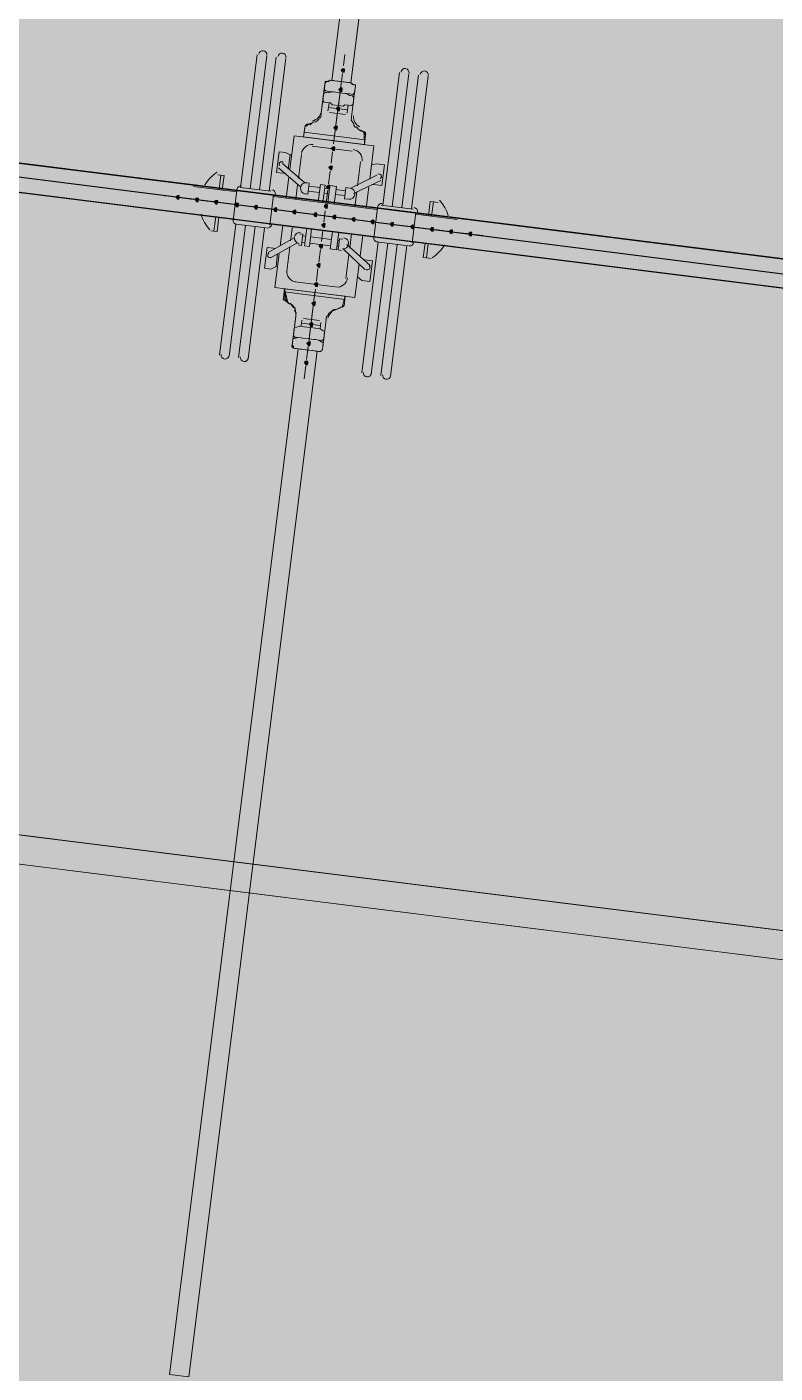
# Model space of a CAD drawing. Header units: metres. Extents: x -4 to 509425, y 7549 to 4732445.
# Drawn here: x 476023.2 to 476027.13, y 4719754.92 to 4719761.99 of the extents above; entities that cross this region are included whole.
import ezdxf

# ---------------------------------------------------------------- set-up
doc = ezdxf.new("R2010")
doc.units = ezdxf.units.M
doc.header["$LTSCALE"] = 0.01
doc.header["$MEASUREMENT"] = 0
doc.layers.get('0').update_dxf_attribs({"lineweight": 0})
doc.layers.add('_SUBESTACIÓN', color=1, linetype='Continuous')
doc.layers.add('SUBESTACION LA VID', color=253, linetype='Continuous')

# ---------------------------------------------------------------- blocks, each defined once
blk = doc.blocks.new('A$Cfff6051d')
at = {"layer": 'SUBESTACION LA VID', "transparency": 33554687}
h = blk.add_hatch(color=256, dxfattribs=at)
h.dxf.hatch_style = 2
h.paths.add_polyline_path([(476024.8641, 4719761.7641), (476024.8652, 4719761.7725), (476024.8568, 4719761.7736), (476024.8473, 4719761.7662), (476024.8547, 4719761.7568), (476024.8631, 4719761.7557)])
h = blk.add_hatch(color=256, dxfattribs=at)
h.dxf.hatch_style = 2
h.paths.add_polyline_path([(476024.8515, 4719761.6633), (476024.8525, 4719761.6717), (476024.8441, 4719761.6728), (476024.8347, 4719761.6654), (476024.842, 4719761.656), (476024.8504, 4719761.6549)])
h = blk.add_hatch(color=256, dxfattribs=at)
h.dxf.hatch_style = 2
h.paths.add_polyline_path([(476024.8388, 4719761.5625), (476024.8399, 4719761.5709), (476024.8315, 4719761.572), (476024.822, 4719761.5646), (476024.8294, 4719761.5552), (476024.8378, 4719761.5541)])
h = blk.add_hatch(color=256, dxfattribs=at)
h.dxf.hatch_style = 2
h.paths.add_polyline_path([(476024.8262, 4719761.4617), (476024.8273, 4719761.4701), (476024.8189, 4719761.4712), (476024.8094, 4719761.4638), (476024.8168, 4719761.4544), (476024.8252, 4719761.4533)])
h = blk.add_hatch(color=256, dxfattribs=at)
h.dxf.hatch_style = 2
h.paths.add_polyline_path([(476024.8125, 4719761.3525), (476024.8136, 4719761.3609), (476024.8052, 4719761.362), (476024.7957, 4719761.3546), (476024.8031, 4719761.3452), (476024.8115, 4719761.3441)])
h = blk.add_hatch(color=256, dxfattribs=at)
h.dxf.hatch_style = 2
h.paths.add_polyline_path([(476024.7999, 4719761.2517), (476024.8009, 4719761.2601), (476024.7925, 4719761.2612), (476024.7831, 4719761.2538), (476024.7904, 4719761.2444), (476024.7988, 4719761.2433)])
h = blk.add_hatch(color=256, dxfattribs=at)
h.dxf.hatch_style = 2
h.paths.add_polyline_path([(476024.7872, 4719761.1509), (476024.7883, 4719761.1593), (476024.7799, 4719761.1604), (476024.7704, 4719761.153), (476024.7778, 4719761.1436), (476024.7862, 4719761.1425)])
h = blk.add_hatch(color=256, dxfattribs=at)
h.dxf.hatch_style = 2
h.paths.add_polyline_path([(476023.9955, 4719761.0966), (476023.9965, 4719761.105), (476023.9881, 4719761.106), (476023.9787, 4719761.0987), (476023.986, 4719761.0892), (476023.9944, 4719761.0882)])
h = blk.add_hatch(color=256, dxfattribs=at)
h.dxf.hatch_style = 2
h.paths.add_polyline_path([(476024.0963, 4719761.084), (476024.0973, 4719761.0924), (476024.0889, 4719761.0934), (476024.0795, 4719761.0861), (476024.0868, 4719761.0766), (476024.0952, 4719761.0756)])
h = blk.add_hatch(color=256, dxfattribs=at)
h.dxf.hatch_style = 2
h.paths.add_polyline_path([(476024.1971, 4719761.0713), (476024.1981, 4719761.0797), (476024.1897, 4719761.0808), (476024.1803, 4719761.0734), (476024.1876, 4719761.064), (476024.196, 4719761.0629)])
h = blk.add_hatch(color=256, dxfattribs=at)
h.dxf.hatch_style = 2
h.paths.add_polyline_path([(476024.3063, 4719761.0576), (476024.3073, 4719761.066), (476024.2989, 4719761.0671), (476024.2895, 4719761.0597), (476024.2968, 4719761.0503), (476024.3052, 4719761.0492)])
h = blk.add_hatch(color=256, dxfattribs=at)
h.dxf.hatch_style = 2
h.paths.add_polyline_path([(476024.7746, 4719761.0501), (476024.7757, 4719761.0585), (476024.7673, 4719761.0596), (476024.7578, 4719761.0522), (476024.7651, 4719761.0428), (476024.7735, 4719761.0417)])
h = blk.add_hatch(color=256, dxfattribs=at)
h.dxf.hatch_style = 2
h.paths.add_polyline_path([(476024.4071, 4719761.045), (476024.4081, 4719761.0534), (476024.3997, 4719761.0544), (476024.3903, 4719761.0471), (476024.3976, 4719761.0376), (476024.406, 4719761.0366)])
h = blk.add_hatch(color=256, dxfattribs=at)
h.dxf.hatch_style = 2
h.paths.add_polyline_path([(476024.5079, 4719761.0323), (476024.5089, 4719761.0407), (476024.5005, 4719761.0418), (476024.4911, 4719761.0345), (476024.4984, 4719761.025), (476024.5068, 4719761.0239)])
h = blk.add_hatch(color=256, dxfattribs=at)
h.dxf.hatch_style = 2
h.paths.add_polyline_path([(476024.6087, 4719761.0197), (476024.6097, 4719761.0281), (476024.6013, 4719761.0292), (476024.5919, 4719761.0218), (476024.5992, 4719761.0124), (476024.6076, 4719761.0113)])
h = blk.add_hatch(color=256, dxfattribs=at)
h.dxf.hatch_style = 2
h.paths.add_polyline_path([(476024.7179, 4719761.006), (476024.7189, 4719761.0144), (476024.7105, 4719761.0155), (476024.7011, 4719761.0081), (476024.7084, 4719760.9987), (476024.7168, 4719760.9976)])
h = blk.add_hatch(color=256, dxfattribs=at)
h.dxf.hatch_style = 2
h.paths.add_polyline_path([(476024.8187, 4719760.9934), (476024.8197, 4719761.0018), (476024.8113, 4719761.0028), (476024.8019, 4719760.9955), (476024.8092, 4719760.986), (476024.8176, 4719760.985)])
h = blk.add_hatch(color=256, dxfattribs=at)
h.dxf.hatch_style = 2
h.paths.add_polyline_path([(476024.9195, 4719760.9807), (476024.9205, 4719760.9891), (476024.9121, 4719760.9902), (476024.9027, 4719760.9829), (476024.91, 4719760.9734), (476024.9184, 4719760.9723)])
h = blk.add_hatch(color=256, dxfattribs=at)
h.dxf.hatch_style = 2
h.paths.add_polyline_path([(476024.762, 4719760.9493), (476024.763, 4719760.9577), (476024.7546, 4719760.9588), (476024.7452, 4719760.9514), (476024.7525, 4719760.942), (476024.7609, 4719760.9409)])
h = blk.add_hatch(color=256, dxfattribs=at)
h.dxf.hatch_style = 2
h.paths.add_polyline_path([(476025.0203, 4719760.9681), (476025.0213, 4719760.9765), (476025.0129, 4719760.9776), (476025.0035, 4719760.9702), (476025.0108, 4719760.9608), (476025.0192, 4719760.9597)])
h = blk.add_hatch(color=256, dxfattribs=at)
h.dxf.hatch_style = 2
h.paths.add_polyline_path([(476025.1211, 4719760.9555), (476025.1222, 4719760.9639), (476025.1138, 4719760.9649), (476025.1043, 4719760.9576), (476025.1116, 4719760.9481), (476025.12, 4719760.9471)])
h = blk.add_hatch(color=256, dxfattribs=at)
h.dxf.hatch_style = 2
h.paths.add_polyline_path([(476025.2303, 4719760.9418), (476025.2314, 4719760.9502), (476025.223, 4719760.9512), (476025.2135, 4719760.9439), (476025.2209, 4719760.9344), (476025.2293, 4719760.9334)])
h = blk.add_hatch(color=256, dxfattribs=at)
h.dxf.hatch_style = 2
h.paths.add_polyline_path([(476025.3311, 4719760.9291), (476025.3322, 4719760.9375), (476025.3238, 4719760.9386), (476025.3143, 4719760.9312), (476025.3217, 4719760.9218), (476025.3301, 4719760.9207)])
h = blk.add_hatch(color=256, dxfattribs=at)
h.dxf.hatch_style = 2
h.paths.add_polyline_path([(476025.4319, 4719760.9165), (476025.433, 4719760.9249), (476025.4246, 4719760.926), (476025.4151, 4719760.9186), (476025.4225, 4719760.9092), (476025.4309, 4719760.9081)])
h = blk.add_hatch(color=256, dxfattribs=at)
h.dxf.hatch_style = 2
h.paths.add_polyline_path([(476024.7483, 4719760.8401), (476024.7493, 4719760.8485), (476024.7409, 4719760.8496), (476024.7315, 4719760.8422), (476024.7388, 4719760.8327), (476024.7472, 4719760.8317)])
h = blk.add_hatch(color=256, dxfattribs=at)
h.dxf.hatch_style = 2
h.paths.add_polyline_path([(476025.5327, 4719760.9039), (476025.5338, 4719760.9123), (476025.5254, 4719760.9133), (476025.5159, 4719760.906), (476025.5233, 4719760.8965), (476025.5317, 4719760.8955)])
h = blk.add_hatch(color=256, dxfattribs=at)
h.dxf.hatch_style = 2
h.paths.add_polyline_path([(476024.7356, 4719760.7393), (476024.7367, 4719760.7477), (476024.7283, 4719760.7487), (476024.7188, 4719760.7414), (476024.7262, 4719760.7319), (476024.7346, 4719760.7309)])
h = blk.add_hatch(color=256, dxfattribs=at)
h.dxf.hatch_style = 2
h.paths.add_polyline_path([(476024.723, 4719760.6385), (476024.7241, 4719760.6469), (476024.7157, 4719760.6479), (476024.7062, 4719760.6406), (476024.7135, 4719760.6311), (476024.7219, 4719760.6301)])
h = blk.add_hatch(color=256, dxfattribs=at)
h.dxf.hatch_style = 2
h.paths.add_polyline_path([(476024.7104, 4719760.5377), (476024.7114, 4719760.5461), (476024.703, 4719760.5471), (476024.6936, 4719760.5398), (476024.7009, 4719760.5303), (476024.7093, 4719760.5293)])
h = blk.add_hatch(color=256, dxfattribs=at)
h.dxf.hatch_style = 2
h.paths.add_polyline_path([(476024.6967, 4719760.4285), (476024.6977, 4719760.4369), (476024.6893, 4719760.4379), (476024.6799, 4719760.4306), (476024.6872, 4719760.4211), (476024.6956, 4719760.4201)])
h = blk.add_hatch(color=256, dxfattribs=at)
h.dxf.hatch_style = 2
h.paths.add_polyline_path([(476024.684, 4719760.3277), (476024.6851, 4719760.3361), (476024.6767, 4719760.3371), (476024.6672, 4719760.3298), (476024.6746, 4719760.3203), (476024.683, 4719760.3193)])
h = blk.add_hatch(color=256, dxfattribs=at)
h.dxf.hatch_style = 2
h.paths.add_polyline_path([(476024.6714, 4719760.2269), (476024.6724, 4719760.2353), (476024.664, 4719760.2363), (476024.6546, 4719760.229), (476024.6619, 4719760.2195), (476024.6703, 4719760.2185)])
at = {"layer": 'SUBESTACION LA VID', "lineweight": 15}
for p, q in [((476025.5299, 4719767.5509), (476024.7979, 4719761.7127)), ((476025.6307, 4719767.5383), (476024.8988, 4719761.7001)), ((476072.6429, 4719755.0745), (475976.8959, 4719767.0782)), ((476072.6239, 4719754.9233), (475976.8769, 4719766.927)), ((476072.2069, 4719751.5967), (475976.9555, 4719763.5384)), ((476072.1879, 4719751.4455), (475976.9365, 4719763.3871)), ((476024.4053, 4719761.8473), (476024.3179, 4719761.15)), ((476024.3683, 4719761.1437), (476024.4557, 4719761.8409)), ((476024.8663, 4719761.8492), (476024.8589, 4719761.7904)), ((476024.5061, 4719761.8346), (476024.4187, 4719761.1374)), ((476024.4691, 4719761.1311), (476024.5565, 4719761.8283)), ((476024.8536, 4719761.7484), (476024.8452, 4719761.6812)), ((476025.0655, 4719761.0563), (476025.1529, 4719761.7535)), ((476025.2033, 4719761.7472), (476025.1159, 4719761.05)), ((476025.1663, 4719761.0437), (476025.2537, 4719761.7409)), ((476025.3041, 4719761.7346), (476025.2167, 4719761.0373)), ((476024.7601, 4719761.6833), (476024.7528, 4719761.6245)), ((476024.841, 4719761.6476), (476024.8326, 4719761.5804)), ((476024.9124, 4719761.6045), (476024.9197, 4719761.6633)), ((476024.7422, 4719761.5405), (476024.7528, 4719761.6245)), ((476024.7779, 4719761.5531), (476024.78, 4719761.5699)), ((476024.8808, 4719761.5573), (476024.8787, 4719761.5405)), ((476024.9124, 4719761.6045), (476024.9018, 4719761.5205)), ((476024.6666, 4719761.4817), (476024.6929, 4719761.487)), ((476024.8693, 4719761.5331), (476024.7853, 4719761.5436)), ((476024.7863, 4719761.552), (476024.7863, 4719761.552)), ((476024.8283, 4719761.5468), (476024.8199, 4719761.4796)), ((476024.8703, 4719761.5415), (476024.8703, 4719761.5415)), ((476024.5773, 4719761.2455), (476024.5994, 4719761.4219)), ((476025.0194, 4719761.3692), (476024.5994, 4719761.4219)), ((476024.9721, 4719761.4008), (476024.6529, 4719761.4408)), ((476024.8146, 4719761.4376), (476024.8073, 4719761.3788)), ((476024.9365, 4719761.4564), (476024.9606, 4719761.4449)), ((476024.9049, 4719761.3409), (476024.6949, 4719761.3673)), ((476024.9973, 4719761.1928), (476025.0194, 4719761.3692)), ((476024.5384, 4719761.276), (476024.6539, 4719761.1762)), ((476024.6224, 4719761.1972), (476024.6382, 4719761.3232)), ((476024.802, 4719761.3368), (476024.7946, 4719761.278)), ((476024.9332, 4719761.1582), (476024.949, 4719761.2842)), ((476024.1982, 4719761.2162), (476024.215, 4719761.2141)), ((476024.5185, 4719761.2529), (476024.6339, 4719761.1531)), ((476024.5583, 4719761.0943), (476024.572, 4719761.2035)), ((476024.7894, 4719761.236), (476024.7809, 4719761.1688)), ((476025.034, 4719761.2138), (476024.8975, 4719761.1456)), ((476024.2979, 4719761.1269), (476024.0711, 4719761.1554)), ((476024.2789, 4719760.9757), (476024.2989, 4719761.1353)), ((476024.4775, 4719761.13), (476024.3179, 4719761.15)), ((476024.6087, 4719761.088), (476024.6182, 4719761.1636)), ((476024.7326, 4719761.1236), (476024.6738, 4719761.131)), ((476024.7358, 4719761.1488), (476024.677, 4719761.1562)), ((476024.7263, 4719761.0732), (476024.7379, 4719761.1656)), ((476024.7631, 4719761.1625), (476024.7379, 4719761.1656)), ((476024.7515, 4719761.0701), (476024.7631, 4719761.1625)), ((476024.7862, 4719761.1425), (476024.761, 4719761.1457)), ((476024.7767, 4719761.1352), (476024.7683, 4719761.068)), ((476024.7767, 4719761.0669), (476024.7883, 4719761.1593)), ((476024.8219, 4719761.1551), (476024.7883, 4719761.1593)), ((476024.8103, 4719761.0627), (476024.8219, 4719761.1551)), ((476024.8702, 4719761.132), (476024.8198, 4719761.1383)), ((476024.8891, 4719761.1467), (476024.8723, 4719761.1488)), ((476025.0561, 4719761.1855), (476024.9111, 4719761.1183)), ((476024.9783, 4719761.0416), (476024.992, 4719761.1508)), ((476023.9703, 4719761.0997), (476023.9198, 4719761.1061)), ((476024.0711, 4719761.0871), (476024.0039, 4719761.0955)), ((476024.1719, 4719761.0745), (476024.1131, 4719761.0818)), ((476024.2727, 4719761.0618), (476024.2139, 4719761.0692)), ((476024.4922, 4719761.1111), (476024.4721, 4719760.9515)), ((476025.0371, 4719761.0343), (476024.4911, 4719761.1027)), ((476024.783, 4719761.1173), (476024.7578, 4719761.1205)), ((476024.867, 4719761.1068), (476024.8166, 4719761.1131)), ((476024.9195, 4719761.049), (476024.929, 4719761.1246)), ((476025.3574, 4719761.0709), (476025.3322, 4719761.0741)), ((476024.28, 4719760.9841), (476024.0532, 4719761.0126)), ((476024.1949, 4719760.918), (476024.2044, 4719760.9936)), ((476024.3735, 4719761.0492), (476024.3147, 4719761.0566)), ((476024.4827, 4719761.0355), (476024.4155, 4719761.0439)), ((476024.5835, 4719761.0229), (476024.5163, 4719761.0313)), ((476024.6843, 4719761.0102), (476024.6255, 4719761.0176)), ((476024.7851, 4719760.9976), (476024.7263, 4719761.005)), ((476024.763, 4719761.026), (476024.7557, 4719760.9672)), ((476024.8943, 4719760.9839), (476024.8271, 4719760.9923)), ((476025.0382, 4719761.0427), (476025.0182, 4719760.883)), ((476025.0571, 4719761.0574), (476025.2251, 4719761.0363)), ((476025.2198, 4719760.8578), (476025.2398, 4719761.0174)), ((476025.2387, 4719761.009), (476025.4571, 4719760.9816)), ((476024.1781, 4719760.9201), (476024.1613, 4719760.9222)), ((476024.2073, 4719760.268), (476024.2936, 4719760.9568)), ((476024.344, 4719760.9505), (476024.2577, 4719760.2617)), ((476024.4532, 4719760.9368), (476024.2936, 4719760.9568)), ((476024.3081, 4719760.2554), (476024.3944, 4719760.9442)), ((476024.4448, 4719760.9379), (476024.3585, 4719760.249)), ((476025.0192, 4719760.8914), (476024.4732, 4719760.9599)), ((476024.5267, 4719760.8423), (476024.5404, 4719760.9515)), ((476024.5813, 4719760.8696), (476024.5908, 4719760.9452)), ((476024.6664, 4719760.9357), (476024.6548, 4719760.8433)), ((476024.6916, 4719760.9325), (476024.68, 4719760.8401)), ((476024.7504, 4719760.9251), (476024.743, 4719760.8664)), ((476024.8008, 4719760.9188), (476024.7892, 4719760.8264)), ((476024.9951, 4719760.9713), (476024.9279, 4719760.9797)), ((476025.0959, 4719760.9586), (476025.0371, 4719760.966)), ((476025.1967, 4719760.946), (476025.1379, 4719760.9534)), ((476025.3059, 4719760.9323), (476025.2387, 4719760.9407)), ((476025.4067, 4719760.9197), (476025.3395, 4719760.9281)), ((476024.4626, 4719760.8076), (476024.6002, 4719760.8843)), ((476024.4763, 4719760.7803), (476024.6139, 4719760.8569)), ((476024.6569, 4719760.8601), (476024.6401, 4719760.8622)), ((476024.6611, 4719760.8937), (476024.6443, 4719760.8958)), ((476024.7913, 4719760.8432), (476024.6821, 4719760.8569)), ((476024.7955, 4719760.8768), (476024.6863, 4719760.8905)), ((476024.8344, 4719760.9146), (476024.8228, 4719760.8222)), ((476024.8375, 4719760.8716), (476024.8291, 4719760.8726)), ((476025.0003, 4719760.7402), (476024.8774, 4719760.8495)), ((476024.8921, 4719760.8306), (476024.9016, 4719760.9062)), ((476024.9467, 4719760.7896), (476024.9604, 4719760.8988)), ((476025.0413, 4719760.8631), (476024.9549, 4719760.1743)), ((476025.0053, 4719760.1679), (476025.0917, 4719760.8568)), ((476025.0329, 4719760.8641), (476025.2009, 4719760.8431)), ((476025.1421, 4719760.8505), (476025.0557, 4719760.1616)), ((476025.2208, 4719760.8662), (476025.4392, 4719760.8388)), ((476025.2785, 4719760.7821), (476025.288, 4719760.8577)), ((476025.5075, 4719760.907), (476025.4403, 4719760.9154)), ((476025.5915, 4719760.8965), (476025.5495, 4719760.9018)), ((476024.4993, 4719760.6239), (476024.5214, 4719760.8003)), ((476024.5613, 4719760.71), (476024.5771, 4719760.836)), ((476024.68, 4719760.8401), (476024.6548, 4719760.8433)), ((476024.7378, 4719760.8243), (476024.7293, 4719760.7571)), ((476024.8228, 4719760.8222), (476024.7892, 4719760.8264)), ((476024.8333, 4719760.838), (476024.8249, 4719760.839)), ((476024.848, 4719760.8191), (476024.8312, 4719760.8212)), ((476024.9719, 4719760.7182), (476024.8575, 4719760.8264)), ((476024.8721, 4719760.671), (476024.8879, 4719760.797)), ((476025.1061, 4719760.1553), (476025.1925, 4719760.8441)), ((476025.2954, 4719760.78), (476025.3206, 4719760.7769)), ((476024.7251, 4719760.7235), (476024.7167, 4719760.6563)), ((476024.9193, 4719760.5712), (476024.9415, 4719760.7476)), ((476024.8154, 4719760.6269), (476024.6054, 4719760.6532)), ((476024.9193, 4719760.5712), (476024.4993, 4719760.6239)), ((476024.8668, 4719760.5607), (476024.5476, 4719760.6007)), ((476024.7114, 4719760.6143), (476024.7041, 4719760.5555)), ((476024.5508, 4719760.5577), (476024.5738, 4719760.5377)), ((476024.6988, 4719760.5135), (476024.6914, 4719760.4547)), ((476024.8175, 4719760.5072), (476024.8448, 4719760.5208)), ((476024.6085, 4719760.4737), (476024.5979, 4719760.3897)), ((476024.64, 4719760.4527), (476024.6379, 4719760.4359)), ((476024.6484, 4719760.4516), (476024.6484, 4719760.4516)), ((476024.7334, 4719760.4495), (476024.6494, 4719760.46)), ((476024.7324, 4719760.4411), (476024.7324, 4719760.4411)), ((476024.7387, 4719760.4232), (476024.7408, 4719760.44)), ((476024.7576, 4719760.3697), (476024.7681, 4719760.4537)), ((476024.5906, 4719760.3309), (476024.5979, 4719760.3897)), ((476024.6862, 4719760.4127), (476024.6788, 4719760.3539)), ((476024.7576, 4719760.3697), (476024.7502, 4719760.3109)), ((476024.621, 4719760.3014), (476023.9449, 4719754.9084)), ((476024.7218, 4719760.2888), (476024.0457, 4719754.8958)), ((476024.6735, 4719760.3119), (476024.6651, 4719760.2447)), ((476024.6609, 4719760.2111), (476024.6525, 4719760.1439))]:
    blk.add_line(p, q, dxfattribs=at)
at = {"layer": 'SUBESTACION LA VID', "lineweight": 0}
for p, q in [((476024.969, 4719761.3756), (476024.968, 4719761.4354)), ((476024.8689, 4719760.5775), (476024.8542, 4719760.5282)), ((476024.621, 4719760.3014), (476024.7218, 4719760.2888))]:
    blk.add_line(p, q, dxfattribs=at)
at = {"layer": 'SUBESTACION LA VID', "lineweight": 15}
for points in [[(476025.5299, 4719767.5509), (476025.6307, 4719767.5383), (476024.8988, 4719761.7001), (476024.7979, 4719761.7127), (476025.5299, 4719767.5509)], [(476072.6239, 4719754.9233), (476072.6429, 4719755.0745), (475976.8959, 4719767.0782), (475976.8769, 4719766.927), (476072.6239, 4719754.9233)], [(476072.1879, 4719751.4455), (476072.2069, 4719751.5967), (475976.9555, 4719763.5384), (475976.9365, 4719763.3871), (476072.1879, 4719751.4455)], [(476024.6561, 4719761.466), (476024.6498, 4719761.4156), (476024.8094, 4719761.3956), (476024.8483, 4719761.7064), (476024.8147, 4719761.7106), (476024.7979, 4719761.7127), (476024.7895, 4719761.7138), (476024.7801, 4719761.7064), (476024.7717, 4719761.7075), (476024.7622, 4719761.7001), (476024.7612, 4719761.6917), (476024.7601, 4719761.6833), (476024.7528, 4719761.6245), (476024.7422, 4719761.5405), (476024.7412, 4719761.5321), (476024.7401, 4719761.5237), (476024.7391, 4719761.5153), (476024.7307, 4719761.5164), (476024.7296, 4719761.508), (476024.7202, 4719761.5006), (476024.7107, 4719761.4933), (476024.7023, 4719761.4943), (476024.6929, 4719761.487), (476024.6834, 4719761.4796), (476024.6666, 4719761.4817), (476024.6571, 4719761.4744), (476024.6561, 4719761.466)], [(476024.7601, 4719761.6833), (476024.7591, 4719761.6749), (476024.758, 4719761.6665), (476024.7654, 4719761.6571), (476024.7822, 4719761.655), (476024.799, 4719761.6528), (476024.8074, 4719761.6518), (476024.841, 4719761.6476), (476024.8662, 4719761.6444), (476024.8746, 4719761.6434), (476024.8914, 4719761.6413), (476024.9082, 4719761.6392), (476024.9176, 4719761.6465), (476024.9187, 4719761.6549), (476024.9197, 4719761.6633), (476024.9208, 4719761.6717), (476024.9218, 4719761.6801), (476024.9229, 4719761.6885), (476024.9145, 4719761.6896), (476024.8988, 4719761.7001), (476024.882, 4719761.7022), (476024.8736, 4719761.7032), (476024.8483, 4719761.7064), (476024.8147, 4719761.7106), (476024.8063, 4719761.7116), (476024.7895, 4719761.7138), (476024.7717, 4719761.7075), (476024.7633, 4719761.7085), (476024.7622, 4719761.7001), (476024.7612, 4719761.6917), (476024.7601, 4719761.6833)], [(476024.9753, 4719761.426), (476024.969, 4719761.3756), (476024.8094, 4719761.3956), (476024.8483, 4719761.7064), (476024.8736, 4719761.7032), (476024.882, 4719761.7022), (476024.8904, 4719761.7011), (476024.8988, 4719761.7001), (476024.9061, 4719761.6906), (476024.9145, 4719761.6896), (476024.9229, 4719761.6885), (476024.9218, 4719761.6801), (476024.9208, 4719761.6717), (476024.9197, 4719761.6633), (476024.9124, 4719761.6045), (476024.9018, 4719761.5205), (476024.9008, 4719761.5121), (476024.8997, 4719761.5037), (476024.9071, 4719761.4942), (476024.9144, 4719761.4848), (476024.9134, 4719761.4764), (476024.9207, 4719761.4669), (476024.9291, 4719761.4659), (476024.9365, 4719761.4564), (476024.9522, 4719761.4459), (476024.9606, 4719761.4449), (476024.968, 4719761.4354), (476024.9753, 4719761.426)], [(476024.8326, 4719761.5804), (476024.8578, 4719761.5772), (476024.8672, 4719761.5846), (476024.884, 4719761.5825), (476024.9008, 4719761.5804), (476024.9103, 4719761.5877), (476024.9113, 4719761.5961), (476024.9124, 4719761.6045), (476024.9134, 4719761.6129), (476024.9145, 4719761.6213), (476024.9071, 4719761.6308), (476024.8903, 4719761.6329), (476024.8746, 4719761.6434), (476024.8662, 4719761.6444), (476024.841, 4719761.6476), (476024.8074, 4719761.6518), (476024.799, 4719761.6528), (476024.7811, 4719761.6466), (476024.7643, 4719761.6487), (476024.7549, 4719761.6413), (476024.7538, 4719761.6329), (476024.7528, 4719761.6245), (476024.7517, 4719761.6161), (476024.7507, 4719761.6077), (476024.758, 4719761.5983), (476024.7748, 4719761.5962), (476024.7916, 4719761.594), (476024.799, 4719761.5846), (476024.8326, 4719761.5804)], [(476024.884, 4719761.5825), (476024.8808, 4719761.5573), (476024.78, 4719761.5699), (476024.7832, 4719761.5951)], [(476024.9753, 4719761.426), (476024.9721, 4719761.4008), (476024.969, 4719761.3756), (476024.6498, 4719761.4156), (476024.6529, 4719761.4408), (476024.6561, 4719761.466)], [(476024.5069, 4719761.2287), (476024.5206, 4719761.3379), (476024.5542, 4719761.3337), (476024.5783, 4719761.3221)], [(476024.5867, 4719761.3211), (476024.5783, 4719761.3221), (476024.5689, 4719761.2465)], [(476025.0109, 4719761.1655), (476025.0193, 4719761.1645), (476025.0613, 4719761.1592), (476025.075, 4719761.2684), (476025.033, 4719761.2737), (476025.0068, 4719761.2684), (476024.9973, 4719761.1928)], [(476024.2223, 4719761.1364), (476024.2318, 4719761.212), (476024.215, 4719761.2141), (476024.2055, 4719761.1385)], [(476024.5069, 4719761.2287), (476024.5405, 4719761.2245), (476024.5489, 4719761.2235)], [(476024.6549, 4719761.1163), (476024.6717, 4719761.1142), (476024.6791, 4719761.173), (476024.6623, 4719761.1751)], [(476024.8817, 4719761.0879), (476024.8649, 4719761.09), (476024.8723, 4719761.1488)], [(476025.3059, 4719761.0006), (476025.3154, 4719761.0762), (476025.3322, 4719761.0741), (476025.3227, 4719760.9985)], [(476024.1876, 4719760.9957), (476024.1781, 4719760.9201), (476024.1949, 4719760.918)], [(476024.6286, 4719760.9063), (476024.6454, 4719760.9042), (476024.638, 4719760.8454), (476024.6212, 4719760.8475)], [(476024.8554, 4719760.8779), (476024.8386, 4719760.88), (476024.8312, 4719760.8212)], [(476025.3048, 4719760.8556), (476025.2954, 4719760.78), (476025.2785, 4719760.7821)], [(476024.4574, 4719760.8339), (476024.4437, 4719760.7247), (476024.4773, 4719760.7205), (476024.5046, 4719760.7341)], [(476024.4574, 4719760.8339), (476024.491, 4719760.8297), (476024.4994, 4719760.8286)], [(476024.513, 4719760.7331), (476024.5046, 4719760.7341), (476024.513, 4719760.8013)], [(476024.9614, 4719760.7707), (476024.9698, 4719760.7697), (476025.0118, 4719760.7644), (476024.9981, 4719760.6552), (476024.9561, 4719760.6605), (476024.933, 4719760.6804), (476024.9415, 4719760.7476)], [(476024.5434, 4719760.5671), (476024.5497, 4719760.6175), (476024.7093, 4719760.5975), (476024.6714, 4719760.2951), (476024.6378, 4719760.2993), (476024.621, 4719760.3014), (476024.6126, 4719760.3025), (476024.6042, 4719760.3035), (476024.5958, 4719760.3046), (476024.5969, 4719760.313), (476024.5895, 4719760.3225), (476024.5906, 4719760.3309), (476024.5979, 4719760.3897), (476024.6085, 4719760.4737), (476024.6095, 4719760.4821), (476024.6106, 4719760.4905), (476024.6032, 4719760.4999), (476024.6043, 4719760.5083), (476024.6053, 4719760.5167), (476024.5969, 4719760.5178), (476024.5896, 4719760.5272), (476024.5822, 4719760.5367), (476024.5738, 4719760.5377), (476024.5665, 4719760.5472), (476024.5508, 4719760.5577), (476024.5424, 4719760.5587), (476024.5434, 4719760.5671)], [(476024.8626, 4719760.5271), (476024.8668, 4719760.5607), (476024.8689, 4719760.5775), (476024.5497, 4719760.6175), (476024.5476, 4719760.6007), (476024.5434, 4719760.5671)], [(476024.8626, 4719760.5271), (476024.8689, 4719760.5775), (476024.7093, 4719760.5975), (476024.6714, 4719760.2951), (476024.6966, 4719760.292), (476024.705, 4719760.2909), (476024.7134, 4719760.2899), (476024.7218, 4719760.2888), (476024.7302, 4719760.2878), (476024.7386, 4719760.2867), (476024.7481, 4719760.294), (476024.7491, 4719760.3025), (476024.7502, 4719760.3109), (476024.7576, 4719760.3697), (476024.7681, 4719760.4537), (476024.7691, 4719760.4621), (476024.7702, 4719760.4705), (476024.7796, 4719760.4778), (476024.7807, 4719760.4862), (476024.7902, 4719760.4935), (476024.7996, 4719760.5009), (476024.8091, 4719760.5082), (476024.8175, 4719760.5072), (476024.8353, 4719760.5135), (476024.8448, 4719760.5208), (476024.8532, 4719760.5198), (476024.8542, 4719760.5282), (476024.8626, 4719760.5271)], [(476024.7366, 4719760.4064), (476024.7387, 4719760.4232), (476024.6379, 4719760.4359), (476024.6358, 4719760.419)], [(476024.5906, 4719760.3309), (476024.5916, 4719760.3393), (476024.5927, 4719760.3477), (476024.5937, 4719760.3561), (476024.6021, 4719760.355), (476024.62, 4719760.3613), (476024.6368, 4719760.3592), (476024.6452, 4719760.3581), (476024.6788, 4719760.3539), (476024.704, 4719760.3508), (476024.7124, 4719760.3497), (476024.7292, 4719760.3476), (476024.7449, 4719760.3371), (476024.7533, 4719760.3361), (476024.7523, 4719760.3277), (476024.7512, 4719760.3193), (476024.7502, 4719760.3109), (476024.7491, 4719760.3025), (476024.7481, 4719760.294), (476024.7386, 4719760.2867), (476024.7218, 4719760.2888), (476024.705, 4719760.2909), (476024.6966, 4719760.292), (476024.6714, 4719760.2951), (476024.6378, 4719760.2993), (476024.6294, 4719760.3004), (476024.6126, 4719760.3025), (476024.5958, 4719760.3046), (476024.5885, 4719760.3141), (476024.5895, 4719760.3225), (476024.5906, 4719760.3309)], [(476024.6862, 4719760.4127), (476024.7114, 4719760.4096), (476024.7198, 4719760.4085), (476024.7366, 4719760.4064), (476024.7523, 4719760.3959), (476024.7607, 4719760.3949), (476024.7597, 4719760.3865), (476024.7586, 4719760.3781), (476024.7576, 4719760.3697), (476024.7565, 4719760.3613), (476024.7554, 4719760.3529), (476024.746, 4719760.3455), (476024.7292, 4719760.3476), (476024.7124, 4719760.3497), (476024.704, 4719760.3508), (476024.6788, 4719760.3539), (476024.6452, 4719760.3581), (476024.6368, 4719760.3592), (476024.62, 4719760.3613), (476024.6032, 4719760.3634), (476024.5958, 4719760.3729), (476024.5969, 4719760.3813), (476024.5979, 4719760.3897), (476024.599, 4719760.3981), (476024.6001, 4719760.4065), (476024.6011, 4719760.4149), (476024.6095, 4719760.4138), (476024.6274, 4719760.4201), (476024.6442, 4719760.418), (476024.6526, 4719760.4169), (476024.6862, 4719760.4127)], [(476024.621, 4719760.3014), (476024.7218, 4719760.2888), (476024.0457, 4719754.8958), (476023.9449, 4719754.9084), (476024.621, 4719760.3014)]]:
    blk.add_lwpolyline(points, dxfattribs=at)
at = {"layer": 'SUBESTACION LA VID'}
for points in [[(476024.8641, 4719761.7641), (476024.8652, 4719761.7725), (476024.8568, 4719761.7736), (476024.8473, 4719761.7662), (476024.8547, 4719761.7568), (476024.8631, 4719761.7557)], [(476024.8515, 4719761.6633), (476024.8525, 4719761.6717), (476024.8441, 4719761.6728), (476024.8347, 4719761.6654), (476024.842, 4719761.656), (476024.8504, 4719761.6549)], [(476024.8388, 4719761.5625), (476024.8399, 4719761.5709), (476024.8315, 4719761.572), (476024.822, 4719761.5646), (476024.8294, 4719761.5552), (476024.8378, 4719761.5541)], [(476024.8262, 4719761.4617), (476024.8273, 4719761.4701), (476024.8189, 4719761.4712), (476024.8094, 4719761.4638), (476024.8168, 4719761.4544), (476024.8252, 4719761.4533)], [(476024.8125, 4719761.3525), (476024.8136, 4719761.3609), (476024.8052, 4719761.362), (476024.7957, 4719761.3546), (476024.8031, 4719761.3452), (476024.8115, 4719761.3441)], [(476024.7999, 4719761.2517), (476024.8009, 4719761.2601), (476024.7925, 4719761.2612), (476024.7831, 4719761.2538), (476024.7904, 4719761.2444), (476024.7988, 4719761.2433)], [(476024.7872, 4719761.1509), (476024.7883, 4719761.1593), (476024.7799, 4719761.1604), (476024.7704, 4719761.153), (476024.7778, 4719761.1436), (476024.7862, 4719761.1425)], [(476023.9955, 4719761.0966), (476023.9965, 4719761.105), (476023.9881, 4719761.106), (476023.9787, 4719761.0987), (476023.986, 4719761.0892), (476023.9944, 4719761.0882)], [(476024.0963, 4719761.084), (476024.0973, 4719761.0924), (476024.0889, 4719761.0934), (476024.0795, 4719761.0861), (476024.0868, 4719761.0766), (476024.0952, 4719761.0756)], [(476024.1971, 4719761.0713), (476024.1981, 4719761.0797), (476024.1897, 4719761.0808), (476024.1803, 4719761.0734), (476024.1876, 4719761.064), (476024.196, 4719761.0629)], [(476024.3063, 4719761.0576), (476024.3073, 4719761.066), (476024.2989, 4719761.0671), (476024.2895, 4719761.0597), (476024.2968, 4719761.0503), (476024.3052, 4719761.0492)], [(476024.7746, 4719761.0501), (476024.7757, 4719761.0585), (476024.7673, 4719761.0596), (476024.7578, 4719761.0522), (476024.7651, 4719761.0428), (476024.7735, 4719761.0417)], [(476024.4071, 4719761.045), (476024.4081, 4719761.0534), (476024.3997, 4719761.0544), (476024.3903, 4719761.0471), (476024.3976, 4719761.0376), (476024.406, 4719761.0366)], [(476024.5079, 4719761.0323), (476024.5089, 4719761.0407), (476024.5005, 4719761.0418), (476024.4911, 4719761.0345), (476024.4984, 4719761.025), (476024.5068, 4719761.0239)], [(476024.6087, 4719761.0197), (476024.6097, 4719761.0281), (476024.6013, 4719761.0292), (476024.5919, 4719761.0218), (476024.5992, 4719761.0124), (476024.6076, 4719761.0113)], [(476024.7179, 4719761.006), (476024.7189, 4719761.0144), (476024.7105, 4719761.0155), (476024.7011, 4719761.0081), (476024.7084, 4719760.9987), (476024.7168, 4719760.9976)], [(476024.8187, 4719760.9934), (476024.8197, 4719761.0018), (476024.8113, 4719761.0028), (476024.8019, 4719760.9955), (476024.8092, 4719760.986), (476024.8176, 4719760.985)], [(476024.9195, 4719760.9807), (476024.9205, 4719760.9891), (476024.9121, 4719760.9902), (476024.9027, 4719760.9829), (476024.91, 4719760.9734), (476024.9184, 4719760.9723)], [(476024.762, 4719760.9493), (476024.763, 4719760.9577), (476024.7546, 4719760.9588), (476024.7452, 4719760.9514), (476024.7525, 4719760.942), (476024.7609, 4719760.9409)], [(476025.0203, 4719760.9681), (476025.0213, 4719760.9765), (476025.0129, 4719760.9776), (476025.0035, 4719760.9702), (476025.0108, 4719760.9608), (476025.0192, 4719760.9597)], [(476025.1211, 4719760.9555), (476025.1222, 4719760.9639), (476025.1138, 4719760.9649), (476025.1043, 4719760.9576), (476025.1116, 4719760.9481), (476025.12, 4719760.9471)], [(476025.2303, 4719760.9418), (476025.2314, 4719760.9502), (476025.223, 4719760.9512), (476025.2135, 4719760.9439), (476025.2209, 4719760.9344), (476025.2293, 4719760.9334)], [(476025.3311, 4719760.9291), (476025.3322, 4719760.9375), (476025.3238, 4719760.9386), (476025.3143, 4719760.9312), (476025.3217, 4719760.9218), (476025.3301, 4719760.9207)], [(476025.4319, 4719760.9165), (476025.433, 4719760.9249), (476025.4246, 4719760.926), (476025.4151, 4719760.9186), (476025.4225, 4719760.9092), (476025.4309, 4719760.9081)], [(476024.7483, 4719760.8401), (476024.7493, 4719760.8485), (476024.7409, 4719760.8496), (476024.7315, 4719760.8422), (476024.7388, 4719760.8327), (476024.7472, 4719760.8317)], [(476025.5327, 4719760.9039), (476025.5338, 4719760.9123), (476025.5254, 4719760.9133), (476025.5159, 4719760.906), (476025.5233, 4719760.8965), (476025.5317, 4719760.8955)], [(476024.7356, 4719760.7393), (476024.7367, 4719760.7477), (476024.7283, 4719760.7487), (476024.7188, 4719760.7414), (476024.7262, 4719760.7319), (476024.7346, 4719760.7309)], [(476024.723, 4719760.6385), (476024.7241, 4719760.6469), (476024.7157, 4719760.6479), (476024.7062, 4719760.6406), (476024.7135, 4719760.6311), (476024.7219, 4719760.6301)], [(476024.7104, 4719760.5377), (476024.7114, 4719760.5461), (476024.703, 4719760.5471), (476024.6936, 4719760.5398), (476024.7009, 4719760.5303), (476024.7093, 4719760.5293)], [(476024.6967, 4719760.4285), (476024.6977, 4719760.4369), (476024.6893, 4719760.4379), (476024.6799, 4719760.4306), (476024.6872, 4719760.4211), (476024.6956, 4719760.4201)], [(476024.684, 4719760.3277), (476024.6851, 4719760.3361), (476024.6767, 4719760.3371), (476024.6672, 4719760.3298), (476024.6746, 4719760.3203), (476024.683, 4719760.3193)], [(476024.6714, 4719760.2269), (476024.6724, 4719760.2353), (476024.664, 4719760.2363), (476024.6546, 4719760.229), (476024.6619, 4719760.2195), (476024.6703, 4719760.2185)]]:
    blk.add_lwpolyline(points, close=True, dxfattribs=at)
at = {"layer": 'SUBESTACION LA VID', "lineweight": 0}
for points in [[(476024.8641, 4719761.7641), (476024.8652, 4719761.7725), (476024.8568, 4719761.7736), (476024.8473, 4719761.7662), (476024.8547, 4719761.7568), (476024.8631, 4719761.7557)], [(476024.8515, 4719761.6633), (476024.8525, 4719761.6717), (476024.8441, 4719761.6728), (476024.8347, 4719761.6654), (476024.842, 4719761.656), (476024.8504, 4719761.6549)], [(476024.8388, 4719761.5625), (476024.8399, 4719761.5709), (476024.8315, 4719761.572), (476024.822, 4719761.5646), (476024.8294, 4719761.5552), (476024.8378, 4719761.5541)], [(476024.8262, 4719761.4617), (476024.8273, 4719761.4701), (476024.8189, 4719761.4712), (476024.8094, 4719761.4638), (476024.8168, 4719761.4544), (476024.8252, 4719761.4533)], [(476024.8125, 4719761.3525), (476024.8136, 4719761.3609), (476024.8052, 4719761.362), (476024.7957, 4719761.3546), (476024.8031, 4719761.3452), (476024.8115, 4719761.3441)], [(476024.7999, 4719761.2517), (476024.8009, 4719761.2601), (476024.7925, 4719761.2612), (476024.7831, 4719761.2538), (476024.7904, 4719761.2444), (476024.7988, 4719761.2433)], [(476024.7872, 4719761.1509), (476024.7883, 4719761.1593), (476024.7799, 4719761.1604), (476024.7704, 4719761.153), (476024.7778, 4719761.1436), (476024.7862, 4719761.1425)], [(476023.9955, 4719761.0966), (476023.9965, 4719761.105), (476023.9881, 4719761.106), (476023.9787, 4719761.0987), (476023.986, 4719761.0892), (476023.9944, 4719761.0882)], [(476024.0963, 4719761.084), (476024.0973, 4719761.0924), (476024.0889, 4719761.0934), (476024.0795, 4719761.0861), (476024.0868, 4719761.0766), (476024.0952, 4719761.0756)], [(476024.1971, 4719761.0713), (476024.1981, 4719761.0797), (476024.1897, 4719761.0808), (476024.1803, 4719761.0734), (476024.1876, 4719761.064), (476024.196, 4719761.0629)], [(476024.3063, 4719761.0576), (476024.3073, 4719761.066), (476024.2989, 4719761.0671), (476024.2895, 4719761.0597), (476024.2968, 4719761.0503), (476024.3052, 4719761.0492)], [(476024.7746, 4719761.0501), (476024.7757, 4719761.0585), (476024.7673, 4719761.0596), (476024.7578, 4719761.0522), (476024.7651, 4719761.0428), (476024.7735, 4719761.0417)], [(476024.4071, 4719761.045), (476024.4081, 4719761.0534), (476024.3997, 4719761.0544), (476024.3903, 4719761.0471), (476024.3976, 4719761.0376), (476024.406, 4719761.0366)], [(476024.5079, 4719761.0323), (476024.5089, 4719761.0407), (476024.5005, 4719761.0418), (476024.4911, 4719761.0345), (476024.4984, 4719761.025), (476024.5068, 4719761.0239)], [(476024.6087, 4719761.0197), (476024.6097, 4719761.0281), (476024.6013, 4719761.0292), (476024.5919, 4719761.0218), (476024.5992, 4719761.0124), (476024.6076, 4719761.0113)], [(476024.7179, 4719761.006), (476024.7189, 4719761.0144), (476024.7105, 4719761.0155), (476024.7011, 4719761.0081), (476024.7084, 4719760.9987), (476024.7168, 4719760.9976)], [(476024.8187, 4719760.9934), (476024.8197, 4719761.0018), (476024.8113, 4719761.0028), (476024.8019, 4719760.9955), (476024.8092, 4719760.986), (476024.8176, 4719760.985)], [(476024.9195, 4719760.9807), (476024.9205, 4719760.9891), (476024.9121, 4719760.9902), (476024.9027, 4719760.9829), (476024.91, 4719760.9734), (476024.9184, 4719760.9723)], [(476024.762, 4719760.9493), (476024.763, 4719760.9577), (476024.7546, 4719760.9588), (476024.7452, 4719760.9514), (476024.7525, 4719760.942), (476024.7609, 4719760.9409)], [(476025.0203, 4719760.9681), (476025.0213, 4719760.9765), (476025.0129, 4719760.9776), (476025.0035, 4719760.9702), (476025.0108, 4719760.9608), (476025.0192, 4719760.9597)], [(476025.1211, 4719760.9555), (476025.1222, 4719760.9639), (476025.1138, 4719760.9649), (476025.1043, 4719760.9576), (476025.1116, 4719760.9481), (476025.12, 4719760.9471)], [(476025.2303, 4719760.9418), (476025.2314, 4719760.9502), (476025.223, 4719760.9512), (476025.2135, 4719760.9439), (476025.2209, 4719760.9344), (476025.2293, 4719760.9334)], [(476025.3311, 4719760.9291), (476025.3322, 4719760.9375), (476025.3238, 4719760.9386), (476025.3143, 4719760.9312), (476025.3217, 4719760.9218), (476025.3301, 4719760.9207)], [(476025.4319, 4719760.9165), (476025.433, 4719760.9249), (476025.4246, 4719760.926), (476025.4151, 4719760.9186), (476025.4225, 4719760.9092), (476025.4309, 4719760.9081)], [(476024.7483, 4719760.8401), (476024.7493, 4719760.8485), (476024.7409, 4719760.8496), (476024.7315, 4719760.8422), (476024.7388, 4719760.8327), (476024.7472, 4719760.8317)], [(476025.5327, 4719760.9039), (476025.5338, 4719760.9123), (476025.5254, 4719760.9133), (476025.5159, 4719760.906), (476025.5233, 4719760.8965), (476025.5317, 4719760.8955)], [(476024.7356, 4719760.7393), (476024.7367, 4719760.7477), (476024.7283, 4719760.7487), (476024.7188, 4719760.7414), (476024.7262, 4719760.7319), (476024.7346, 4719760.7309)], [(476024.723, 4719760.6385), (476024.7241, 4719760.6469), (476024.7157, 4719760.6479), (476024.7062, 4719760.6406), (476024.7135, 4719760.6311), (476024.7219, 4719760.6301)], [(476024.7104, 4719760.5377), (476024.7114, 4719760.5461), (476024.703, 4719760.5471), (476024.6936, 4719760.5398), (476024.7009, 4719760.5303), (476024.7093, 4719760.5293)], [(476024.6967, 4719760.4285), (476024.6977, 4719760.4369), (476024.6893, 4719760.4379), (476024.6799, 4719760.4306), (476024.6872, 4719760.4211), (476024.6956, 4719760.4201)], [(476024.684, 4719760.3277), (476024.6851, 4719760.3361), (476024.6767, 4719760.3371), (476024.6672, 4719760.3298), (476024.6746, 4719760.3203), (476024.683, 4719760.3193)], [(476024.6714, 4719760.2269), (476024.6724, 4719760.2353), (476024.664, 4719760.2363), (476024.6546, 4719760.229), (476024.6619, 4719760.2195), (476024.6703, 4719760.2185)]]:
    blk.add_lwpolyline(points, close=True, dxfattribs=at)
for points in [[(476024.7422, 4719761.5405), (476024.7601, 4719761.6833), (476024.7612, 4719761.6917), (476024.7422, 4719761.5405), (476024.7622, 4719761.7001)], [(476024.6498, 4719761.4156), (476024.6571, 4719761.4744), (476024.6498, 4719761.4156), (476024.6571, 4719761.4744)], [(476024.6085, 4719760.4737), (476024.5906, 4719760.3309), (476024.6085, 4719760.4737), (476024.5895, 4719760.3225)]]:
    blk.add_lwpolyline(points, dxfattribs=at)
at = {"layer": 'SUBESTACION LA VID'}
for points in [[(475976.8769, 4719766.927), (475976.8769, 4719766.927), (475976.8959, 4719767.0782), (475976.8959, 4719767.0782), (475976.8959, 4719767.0782), (476072.6239, 4719754.9233), (476072.6239, 4719754.9233), (476072.6239, 4719754.9233), (475976.8769, 4719766.927), (475976.8769, 4719766.927)], [(475976.8959, 4719767.0782), (475976.8959, 4719767.0782), (476072.6239, 4719754.9233), (476072.6239, 4719754.9233), (476072.6239, 4719754.9233), (476072.6429, 4719755.0745), (476072.6429, 4719755.0745), (476072.6429, 4719755.0745), (475976.8959, 4719767.0782), (475976.8959, 4719767.0782)], [(476024.5508, 4719760.5577), (476024.5508, 4719760.5577), (476024.5497, 4719760.6175), (476024.5497, 4719760.6175), (476024.5497, 4719760.6175), (476024.5665, 4719760.5472), (476024.5665, 4719760.5472), (476024.5665, 4719760.5472), (476024.5508, 4719760.5577), (476024.5508, 4719760.5577)]]:
    blk.add_open_spline(points, degree=3, knots=[0, 0, 0, 0, 1, 1, 1, 2, 2, 2, 3, 3, 3, 3], dxfattribs=at)
at = {"layer": 'SUBESTACION LA VID', "lineweight": 0}
for points in [[(475976.8769, 4719766.927), (475976.8769, 4719766.927), (475976.8959, 4719767.0782), (475976.8959, 4719767.0782), (475976.8959, 4719767.0782), (476072.6239, 4719754.9233), (476072.6239, 4719754.9233), (476072.6239, 4719754.9233), (475976.8769, 4719766.927), (475976.8769, 4719766.927)], [(475976.8959, 4719767.0782), (475976.8959, 4719767.0782), (476072.6239, 4719754.9233), (476072.6239, 4719754.9233), (476072.6239, 4719754.9233), (476072.6429, 4719755.0745), (476072.6429, 4719755.0745), (476072.6429, 4719755.0745), (475976.8959, 4719767.0782), (475976.8959, 4719767.0782)], [(476024.5508, 4719760.5577), (476024.5508, 4719760.5577), (476024.5497, 4719760.6175), (476024.5497, 4719760.6175), (476024.5497, 4719760.6175), (476024.5665, 4719760.5472), (476024.5665, 4719760.5472), (476024.5665, 4719760.5472), (476024.5508, 4719760.5577), (476024.5508, 4719760.5577)]]:
    blk.add_open_spline(points, degree=3, knots=[0, 0, 0, 0, 1, 1, 1, 2, 2, 2, 3, 3, 3, 3], dxfattribs=at)
at = {"layer": 'SUBESTACION LA VID', "lineweight": 15}
for points in [[(476024.4562, 4719761.8451), (476024.4576, 4719761.8567), (476024.4494, 4719761.8673), (476024.4378, 4719761.8688), (476024.4262, 4719761.8702), (476024.4156, 4719761.862), (476024.4142, 4719761.8504)], [(476024.557, 4719761.8325), (476024.5584, 4719761.8441), (476024.5502, 4719761.8547), (476024.5386, 4719761.8561), (476024.527, 4719761.8576), (476024.5164, 4719761.8494), (476024.515, 4719761.8378)], [(476025.2038, 4719761.7514), (476025.2053, 4719761.763), (476025.197, 4719761.7736), (476025.1855, 4719761.775), (476025.1739, 4719761.7765), (476025.1633, 4719761.7683), (476025.1618, 4719761.7567)], [(476025.3046, 4719761.7388), (476025.3061, 4719761.7504), (476025.2979, 4719761.761), (476025.2863, 4719761.7624), (476025.2747, 4719761.7639), (476025.2641, 4719761.7556), (476025.2626, 4719761.744)], [(476024.5423, 4719761.2817), (476024.5371, 4719761.2864), (476024.5291, 4719761.286), (476024.5243, 4719761.2808), (476024.5196, 4719761.2757), (476024.5199, 4719761.2676), (476024.5251, 4719761.2629)], [(476025.0521, 4719761.1968), (476025.0583, 4719761.2002), (476025.0606, 4719761.2079), (476025.0573, 4719761.214), (476025.054, 4719761.2202), (476025.0463, 4719761.2225), (476025.0401, 4719761.2192)], [(476024.6665, 4719761.1746), (476024.6503, 4719761.1766), (476024.6354, 4719761.1651), (476024.6334, 4719761.1489), (476024.6314, 4719761.1326), (476024.6429, 4719761.1178), (476024.6591, 4719761.1158)], [(476024.8859, 4719761.0873), (476024.9022, 4719761.0853), (476024.917, 4719761.0968), (476024.919, 4719761.1131), (476024.9211, 4719761.1293), (476024.9095, 4719761.1441), (476024.8933, 4719761.1461)], [(476024.6338, 4719760.9142), (476024.6176, 4719760.9162), (476024.6028, 4719760.9047), (476024.6008, 4719760.8885), (476024.5987, 4719760.8722), (476024.6102, 4719760.8574), (476024.6265, 4719760.8554)], [(476024.8533, 4719760.8269), (476024.8695, 4719760.8249), (476024.8843, 4719760.8364), (476024.8864, 4719760.8526), (476024.8884, 4719760.8689), (476024.8769, 4719760.8837), (476024.8606, 4719760.8857)], [(476024.4677, 4719760.8047), (476024.4615, 4719760.8013), (476024.4591, 4719760.7936), (476024.4625, 4719760.7875), (476024.4658, 4719760.7813), (476024.4735, 4719760.779), (476024.4797, 4719760.7823)], [(476024.9775, 4719760.7199), (476024.9827, 4719760.7151), (476024.9907, 4719760.7155), (476024.9954, 4719760.7207), (476025.0002, 4719760.7258), (476024.9998, 4719760.7339), (476024.9947, 4719760.7386)], [(476024.2162, 4719760.2711), (476024.2147, 4719760.2595), (476024.223, 4719760.249), (476024.2346, 4719760.2475), (476024.2462, 4719760.2461), (476024.2567, 4719760.2543), (476024.2582, 4719760.2659)], [(476024.317, 4719760.2585), (476024.3155, 4719760.2469), (476024.3238, 4719760.2363), (476024.3354, 4719760.2349), (476024.347, 4719760.2334), (476024.3575, 4719760.2416), (476024.359, 4719760.2532)], [(476024.9638, 4719760.1774), (476024.9624, 4719760.1658), (476024.9706, 4719760.1552), (476024.9822, 4719760.1538), (476024.9938, 4719760.1523), (476025.0044, 4719760.1605), (476025.0058, 4719760.1721)], [(476025.0646, 4719760.1648), (476025.0632, 4719760.1532), (476025.0714, 4719760.1426), (476025.083, 4719760.1411), (476025.0946, 4719760.1397), (476025.1052, 4719760.1479), (476025.1066, 4719760.1595)]]:
    blk.add_open_spline(points, degree=3, knots=[0, 0, 0, 0, 1, 1, 1, 2, 2, 2, 2], dxfattribs=at)
for points in [[(476024.6966, 4719761.4995), (476024.7201, 4719761.5055), (476024.7381, 4719761.5244), (476024.743, 4719761.5481)], [(476024.9114, 4719761.527), (476024.9103, 4719761.5028), (476024.9231, 4719761.4801), (476024.9443, 4719761.4684)], [(476024.6751, 4719761.48), (476024.6699, 4719761.4789), (476024.6659, 4719761.4747), (476024.6651, 4719761.4695)], [(476024.9759, 4719761.4305), (476024.9764, 4719761.4358), (476024.9735, 4719761.4409), (476024.9688, 4719761.4432)], [(476024.7002, 4719761.3751), (476024.67, 4719761.3789), (476024.6425, 4719761.3575), (476024.6387, 4719761.3274)], [(476024.9579, 4719761.2874), (476024.9617, 4719761.3175), (476024.9403, 4719761.345), (476024.9102, 4719761.3488)], [(476024.1953, 4719761.2299), (476024.1683, 4719761.2126), (476024.1458, 4719761.189), (476024.1298, 4719761.1611)], [(476024.3231, 4719761.1579), (476024.3115, 4719761.1594), (476024.3009, 4719761.1511), (476024.2995, 4719761.1395)], [(476024.5011, 4719761.1143), (476024.5025, 4719761.1259), (476024.4943, 4719761.1364), (476024.4827, 4719761.1379)], [(476025.0623, 4719761.0652), (476025.0507, 4719761.0667), (476025.0402, 4719761.0585), (476025.0387, 4719761.0469)], [(476025.41, 4719761.0006), (476025.4014, 4719761.0315), (476025.3855, 4719761.06), (476025.3635, 4719761.0835)], [(476024.1108, 4719761.0093), (476024.1194, 4719760.9783), (476024.1353, 4719760.9499), (476024.1573, 4719760.9264)], [(476025.2487, 4719761.0205), (476025.2502, 4719761.0321), (476025.2419, 4719761.0427), (476025.2303, 4719761.0442)], [(476024.2795, 4719760.9799), (476024.278, 4719760.9683), (476024.2862, 4719760.9577), (476024.2978, 4719760.9563)], [(476024.4574, 4719760.9363), (476024.469, 4719760.9348), (476024.4796, 4719760.9431), (476024.4811, 4719760.9547)], [(476025.0187, 4719760.8872), (476025.0172, 4719760.8756), (476025.0255, 4719760.8651), (476025.0371, 4719760.8636)], [(476025.2051, 4719760.8426), (476025.2167, 4719760.8411), (476025.2272, 4719760.8493), (476025.2287, 4719760.8609)], [(476025.3255, 4719760.78), (476025.3525, 4719760.7973), (476025.375, 4719760.8209), (476025.391, 4719760.8488)], [(476024.5618, 4719760.7142), (476024.5581, 4719760.684), (476024.5794, 4719760.6565), (476024.6096, 4719760.6527)], [(476024.8196, 4719760.6264), (476024.8498, 4719760.6226), (476024.8773, 4719760.644), (476024.8811, 4719760.6741)], [(476024.5523, 4719760.5699), (476024.5518, 4719760.5646), (476024.5546, 4719760.5596), (476024.5594, 4719760.5573)], [(476024.6094, 4719760.4829), (476024.6105, 4719760.5071), (476024.5977, 4719760.5298), (476024.5765, 4719760.5415)], [(476024.8242, 4719760.5104), (476024.8008, 4719760.5044), (476024.7828, 4719760.4855), (476024.7778, 4719760.4618)], [(476024.8531, 4719760.5205), (476024.8583, 4719760.5215), (476024.8623, 4719760.5257), (476024.8631, 4719760.5309)]]:
    blk.add_open_spline(points, degree=3, dxfattribs=at)

msp = doc.modelspace()

# ---------------------------------------------------------------- hatches: boundary and pattern name
at = {"layer": '_SUBESTACIÓN', "transparency": 33554559}
h = msp.add_hatch(color=1, dxfattribs=at)
h.dxf.hatch_style = 1
h.paths.add_polyline_path([(475968.6399, 4719805.825), (476089.9386, 4719790.615), (476078.1686, 4719696.74), (475956.8686, 4719711.9502)])

# ---------------------------------------------------------------- block references
at = {"linetype": 'Continuous'}
msp.add_blockref('A$Cfff6051d', (0, 0), dxfattribs=at)

doc.saveas('drawing.dxf')
